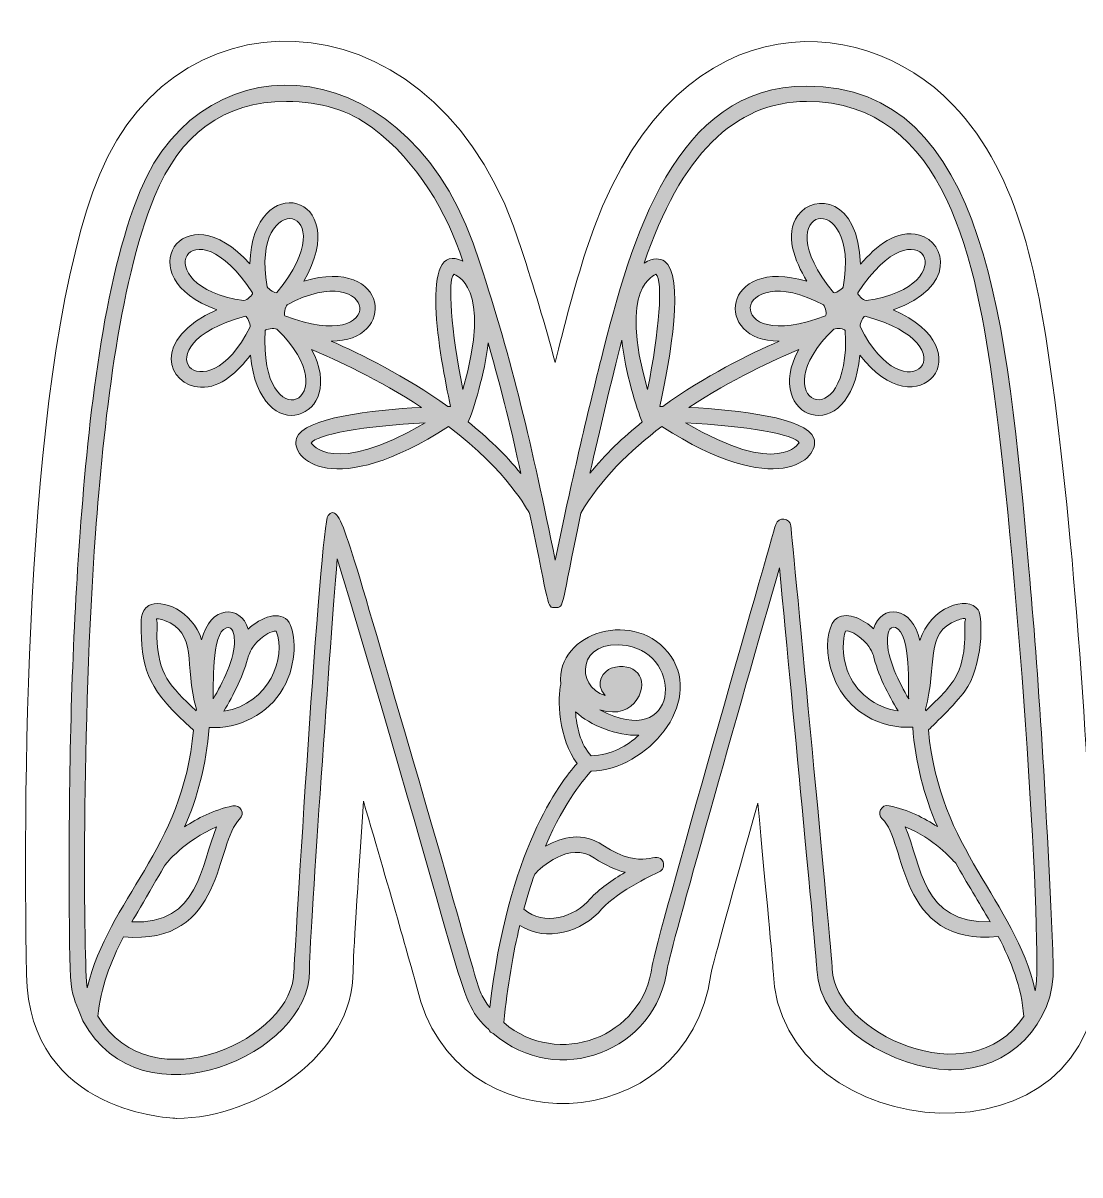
# Model space of a CAD drawing. Header units: inches. Extents: x -26 to -12.2, y -9.1 to -3.1.
# Drawn here: x -17.918 to -16.257, y -7.047 to -5.236 of the extents above; entities that cross this region are included whole.
import ezdxf

# ---------------------------------------------------------------- set-up
doc = ezdxf.new("R2010")
doc.units = ezdxf.units.IN
doc.header["$MEASUREMENT"] = 0
doc.layers.add('_U+0421_U+043B_U+043E_U+0439 1', color=7, linetype='Continuous')

msp = doc.modelspace()

# ---------------------------------------------------------------- hatches: boundary and pattern name
at = {"layer": '_U+0421_U+043B_U+043E_U+0439 1', "true_color": 0xffffff}
h = msp.add_hatch(color=7, dxfattribs=at)
h.dxf.hatch_style = 2
edge = h.paths.add_edge_path()
edge.add_spline(control_points=[(-16.3372, -6.0942), (-16.3715, -5.7124), (-16.4012, -5.3349), (-16.6866, -5.3349), (-16.8936, -5.3349), (-16.9619, -5.5747), (-17.009, -5.7626), (-17.0335, -5.86), (-17.0605, -5.9771), (-17.0815, -6.0805), (-17.1184, -5.9003), (-17.1488, -5.768), (-17.2002, -5.6128), (-17.3024, -5.2737), (-17.6324, -5.2526), (-17.7337, -5.4995), (-17.7924, -5.6427), (-17.8148, -5.8582), (-17.8281, -6.0365), (-17.8395, -6.189), (-17.8453, -6.3618), (-17.8453, -6.5501), (-17.8453, -6.7911), (-17.844, -6.748), (-17.8239, -6.8046), (-17.731, -6.9747), (-17.4663, -6.8564), (-17.4678, -6.7258), (-17.4683, -6.6862), (-17.4374, -6.2391), (-17.424, -6.0784), (-17.2095, -6.7911), (-17.2362, -6.7695), (-17.1861, -6.8182), (-17.1848, -6.8213), (-17.1822, -6.8236), (-17.1789, -6.8247), (-17.0784, -6.9118), (-16.9221, -6.8532), (-16.905, -6.7208), (-16.902, -6.6972), (-16.7899, -6.3037), (-16.7293, -6.0926), (-16.7062, -6.3344), (-16.6708, -6.7081), (-16.6704, -6.724), (-16.6679, -6.8158), (-16.5442, -6.8795), (-16.4634, -6.8814), (-16.4634, -6.8814), (-16.4596, -6.8815), (-16.4596, -6.8815), (-16.3682, -6.8833), (-16.2953, -6.8083), (-16.2989, -6.7179), (-16.3089, -6.464), (-16.3228, -6.2561), (-16.3372, -6.0942)], knot_values=[0, 0, 0, 0, 0.013889, 0.013889, 0.013889, 0.027778, 0.027778, 0.027778, 0.041667, 0.041667, 0.041667, 0.055556, 0.055556, 0.055556, 0.069444, 0.069444, 0.069444, 0.083333, 0.083333, 0.083333, 0.097222, 0.097222, 0.097222, 0.111111, 0.111111, 0.111111, 0.125, 0.125, 0.125, 0.138889, 0.138889, 0.138889, 0.152778, 0.152778, 0.152778, 0.166667, 0.166667, 0.166667, 0.180556, 0.180556, 0.180556, 0.194444, 0.194444, 0.194444, 0.208333, 0.208333, 0.208333, 0.222222, 0.222222, 0.222222, 0.236111, 0.236111, 0.236111, 0.25, 0.25, 0.25, 0.263889, 0.263889, 0.263889, 0.263889], degree=3, periodic=0)
edge.add_line((-16.3372, -6.0942), (-16.3372, -6.0942))
edge = h.paths.add_edge_path()
edge.add_spline(control_points=[(-16.9364, -5.8121), (-16.9839, -5.6482), (-16.924, -5.6324), (-16.9233, -5.6308), (-16.9118, -5.641), (-16.918, -5.7195), (-16.9364, -5.8121)], knot_values=[0, 0, 0, 0, 0.013889, 0.013889, 0.013889, 0.027778, 0.027778, 0.027778, 0.027778], degree=3, periodic=0)
edge.add_line((-16.9364, -5.8121), (-16.9364, -5.8121))
edge = h.paths.add_edge_path()
edge.add_spline(control_points=[(-16.9768, -5.7346), (-16.9719, -5.7827), (-16.9531, -5.8446), (-16.9448, -5.8629), (-16.9749, -5.887), (-17.0032, -5.914), (-17.0271, -5.9436), (-17.0123, -5.8781), (-16.9933, -5.798), (-16.9768, -5.7346)], knot_values=[0, 0, 0, 0, 0.013889, 0.013889, 0.013889, 0.027778, 0.027778, 0.027778, 0.041667, 0.041667, 0.041667, 0.041667], degree=3, periodic=0)
edge.add_line((-16.9768, -5.7346), (-16.9768, -5.7346))
edge = h.paths.add_edge_path()
edge.add_spline(control_points=[(-17.1355, -5.9442), (-17.1596, -5.9144), (-17.1881, -5.8872), (-17.2184, -5.8629), (-17.2101, -5.8448), (-17.1923, -5.7863), (-17.1869, -5.7388), (-17.1631, -5.8216), (-17.151, -5.8746), (-17.1355, -5.9442)], knot_values=[0, 0, 0, 0, 0.013889, 0.013889, 0.013889, 0.027778, 0.027778, 0.027778, 0.041667, 0.041667, 0.041667, 0.041667], degree=3, periodic=0)
edge.add_line((-17.1355, -5.9442), (-17.1355, -5.9442))
edge = h.paths.add_edge_path()
edge.add_spline(control_points=[(-17.2268, -5.8121), (-17.245, -5.7201), (-17.2513, -5.64), (-17.2406, -5.6309), (-17.2401, -5.6325), (-17.1787, -5.646), (-17.2268, -5.8121)], knot_values=[0, 0, 0, 0, 0.013889, 0.013889, 0.013889, 0.027778, 0.027778, 0.027778, 0.027778], degree=3, periodic=0)
edge.add_line((-17.2268, -5.8121), (-17.2268, -5.8121))
edge = h.paths.add_edge_path()
edge.add_spline(control_points=[(-16.6462, -6.7234), (-16.6468, -6.7007), (-16.7086, -6.0541), (-16.7112, -6.0266), (-16.7125, -6.0134), (-16.7313, -6.0116), (-16.735, -6.0244), (-16.7427, -6.0514), (-16.9248, -6.6844), (-16.9291, -6.7177), (-16.9438, -6.8318), (-17.078, -6.8797), (-17.1623, -6.8074), (-17.1566, -6.7491), (-17.1478, -6.6984), (-17.1372, -6.6545), (-17.0958, -6.6819), (-17.0388, -6.6644), (-17.0081, -6.6287), (-16.9834, -6.6), (-16.919, -6.5708), (-16.9183, -6.5705), (-16.9123, -6.5678), (-16.9096, -6.5608), (-16.9122, -6.5548), (-16.9212, -6.5334), (-16.9417, -6.5721), (-17.0066, -6.5284), (-17.0375, -6.5075), (-17.0707, -6.515), (-17.0967, -6.5298), (-17.0657, -6.4575), (-17.0344, -6.4218), (-17.025, -6.4121), (-16.9363, -6.4095), (-16.8496, -6.3053), (-16.8996, -6.2317), (-16.9522, -6.1546), (-17.0812, -6.1927), (-17.0728, -6.2752), (-17.0784, -6.2947), (-17.0765, -6.3632), (-17.0469, -6.3998), (-17.0742, -6.4296), (-17.1565, -6.5377), (-17.1843, -6.7838), (-17.2082, -6.7515), (-17.1938, -6.7733), (-17.3169, -6.3539), (-17.413, -6.0268), (-17.419, -5.9901), (-17.4386, -6.01), (-17.4508, -6.0224), (-17.4921, -6.7196), (-17.4921, -6.7261), (-17.4908, -6.8313), (-17.7162, -6.9385), (-17.8001, -6.7974), (-17.7963, -6.7528), (-17.7802, -6.7116), (-17.7598, -6.6725), (-17.5996, -6.687), (-17.6166, -6.5234), (-17.5775, -6.4875), (-17.5684, -6.4791), (-17.5763, -6.4641), (-17.5883, -6.4667), (-17.6188, -6.4732), (-17.6442, -6.4862), (-17.6641, -6.4997), (-17.6438, -6.4536), (-17.6301, -6.4033), (-17.6255, -6.3433), (-17.579, -6.3463), (-17.5323, -6.3224), (-17.509, -6.2818), (-17.4862, -6.2421), (-17.4897, -6.1941), (-17.4998, -6.1784), (-17.513, -6.1578), (-17.5448, -6.1703), (-17.5642, -6.1887), (-17.5756, -6.1494), (-17.6244, -6.1511), (-17.6372, -6.2058), (-17.6517, -6.1589), (-17.701, -6.1406), (-17.7204, -6.1516), (-17.7344, -6.1596), (-17.7321, -6.1775), (-17.732, -6.1912), (-17.7311, -6.2569), (-17.7196, -6.2849), (-17.6502, -6.3477), (-17.6667, -6.536), (-17.7831, -6.6119), (-17.817, -6.7525), (-17.8228, -6.7214), (-17.8259, -6.3317), (-17.8039, -6.0383), (-17.7916, -5.8732), (-17.7686, -5.6485), (-17.7112, -5.5087), (-17.6712, -5.4111), (-17.6038, -5.3592), (-17.5036, -5.3592), (-17.4505, -5.3592), (-17.405, -5.3732), (-17.3685, -5.4007), (-17.2976, -5.4542), (-17.252, -5.5334), (-17.2266, -5.6105), (-17.2971, -5.5746), (-17.2629, -5.761), (-17.2461, -5.8385), (-17.2475, -5.8385), (-17.249, -5.8385), (-17.2505, -5.8386), (-17.3172, -5.7908), (-17.3872, -5.7563), (-17.4338, -5.7359), (-17.3295, -5.7378), (-17.3418, -5.6013), (-17.4768, -5.6417), (-17.3967, -5.5047), (-17.5579, -5.4631), (-17.5613, -5.6147), (-17.6665, -5.4964), (-17.7558, -5.6369), (-17.6132, -5.6867), (-17.7185, -5.7328), (-17.6906, -5.8059), (-17.6389, -5.8086), (-17.6069, -5.8102), (-17.5798, -5.7834), (-17.5606, -5.758), (-17.546, -5.9109), (-17.4055, -5.8568), (-17.4645, -5.7493), (-17.4267, -5.7651), (-17.3593, -5.796), (-17.2918, -5.8402), (-17.3693, -5.8444), (-17.4769, -5.856), (-17.4881, -5.8887), (-17.4992, -5.921), (-17.4287, -5.9873), (-17.2494, -5.87), (-17.1547, -5.9414), (-17.1246, -6.0032), (-17.1218, -6.0067), (-17.0898, -6.1555), (-17.0957, -6.1549), (-17.0814, -6.1549), (-17.0666, -6.1549), (-17.0732, -6.1546), (-17.0411, -6.0065), (-17.0113, -5.9539), (-16.9644, -5.9081), (-16.9138, -5.87), (-16.7352, -5.9869), (-16.6639, -5.9214), (-16.6751, -5.8887), (-16.6863, -5.856), (-16.7938, -5.8444), (-16.8714, -5.8402), (-16.804, -5.7961), (-16.7367, -5.7652), (-16.6989, -5.7494), (-16.7585, -5.8571), (-16.6171, -5.9111), (-16.6028, -5.7579), (-16.512, -5.8785), (-16.4039, -5.7506), (-16.5504, -5.6867), (-16.4506, -5.6517), (-16.4666, -5.5814), (-16.5092, -5.5693), (-16.5448, -5.5592), (-16.5776, -5.5874), (-16.602, -5.6149), (-16.6045, -5.5107), (-16.6743, -5.5029), (-16.7001, -5.5384), (-16.722, -5.5685), (-16.7052, -5.6096), (-16.6863, -5.6418), (-16.8205, -5.6015), (-16.8338, -5.7372), (-16.7298, -5.736), (-16.7764, -5.7565), (-16.8462, -5.7909), (-16.9127, -5.8386), (-16.9142, -5.8385), (-16.9157, -5.8385), (-16.9171, -5.8385), (-16.9008, -5.7634), (-16.8777, -5.6317), (-16.9101, -5.6104), (-16.9165, -5.6062), (-16.927, -5.6037), (-16.9417, -5.6135), (-16.8854, -5.4449), (-16.7996, -5.3592), (-16.6866, -5.3592), (-16.4669, -5.3592), (-16.4196, -5.6147), (-16.3922, -5.8147), (-16.3526, -6.1044), (-16.3144, -6.707), (-16.3272, -6.7572), (-16.3603, -6.6137), (-16.4786, -6.5365), (-16.495, -6.3473), (-16.4934, -6.3457), (-16.4506, -6.3043), (-16.438, -6.2865), (-16.41, -6.2474), (-16.4085, -6.1721), (-16.4171, -6.1586), (-16.4325, -6.1344), (-16.4935, -6.1544), (-16.5084, -6.2068), (-16.5204, -6.1518), (-16.5694, -6.1485), (-16.5813, -6.1882), (-16.5958, -6.1746), (-16.6212, -6.1609), (-16.6382, -6.171), (-16.6626, -6.1854), (-16.6647, -6.2831), (-16.5921, -6.3258), (-16.5705, -6.3385), (-16.5449, -6.3445), (-16.5198, -6.3428), (-16.5156, -6.3972), (-16.5023, -6.4496), (-16.4811, -6.4993), (-16.501, -6.4858), (-16.5265, -6.4728), (-16.557, -6.4663), (-16.569, -6.4637), (-16.5768, -6.4788), (-16.5677, -6.4871), (-16.5287, -6.5229), (-16.5456, -6.6868), (-16.3853, -6.6721), (-16.3648, -6.7114), (-16.349, -6.7508), (-16.3451, -6.7975), (-16.4302, -6.9255), (-16.6435, -6.8207), (-16.6462, -6.7234)], knot_values=[0, 0, 0, 0, 0.013889, 0.013889, 0.013889, 0.027778, 0.027778, 0.027778, 0.041667, 0.041667, 0.041667, 0.055556, 0.055556, 0.055556, 0.069444, 0.069444, 0.069444, 0.083333, 0.083333, 0.083333, 0.097222, 0.097222, 0.097222, 0.111111, 0.111111, 0.111111, 0.125, 0.125, 0.125, 0.138889, 0.138889, 0.138889, 0.152778, 0.152778, 0.152778, 0.166667, 0.166667, 0.166667, 0.180556, 0.180556, 0.180556, 0.194444, 0.194444, 0.194444, 0.208333, 0.208333, 0.208333, 0.222222, 0.222222, 0.222222, 0.236111, 0.236111, 0.236111, 0.25, 0.25, 0.25, 0.263889, 0.263889, 0.263889, 0.277778, 0.277778, 0.277778, 0.291667, 0.291667, 0.291667, 0.305556, 0.305556, 0.305556, 0.319444, 0.319444, 0.319444, 0.333333, 0.333333, 0.333333, 0.347222, 0.347222, 0.347222, 0.361111, 0.361111, 0.361111, 0.375, 0.375, 0.375, 0.388889, 0.388889, 0.388889, 0.402778, 0.402778, 0.402778, 0.416667, 0.416667, 0.416667, 0.430556, 0.430556, 0.430556, 0.444444, 0.444444, 0.444444, 0.458333, 0.458333, 0.458333, 0.472222, 0.472222, 0.472222, 0.486111, 0.486111, 0.486111, 0.5, 0.5, 0.5, 0.513889, 0.513889, 0.513889, 0.527778, 0.527778, 0.527778, 0.541667, 0.541667, 0.541667, 0.555556, 0.555556, 0.555556, 0.569444, 0.569444, 0.569444, 0.583333, 0.583333, 0.583333, 0.597222, 0.597222, 0.597222, 0.611111, 0.611111, 0.611111, 0.625, 0.625, 0.625, 0.638889, 0.638889, 0.638889, 0.652778, 0.652778, 0.652778, 0.666667, 0.666667, 0.666667, 0.680556, 0.680556, 0.680556, 0.694444, 0.694444, 0.694444, 0.708333, 0.708333, 0.708333, 0.722222, 0.722222, 0.722222, 0.736111, 0.736111, 0.736111, 0.75, 0.75, 0.75, 0.763889, 0.763889, 0.763889, 0.777778, 0.777778, 0.777778, 0.791667, 0.791667, 0.791667, 0.805556, 0.805556, 0.805556, 0.819444, 0.819444, 0.819444, 0.833333, 0.833333, 0.833333, 0.847222, 0.847222, 0.847222, 0.861111, 0.861111, 0.861111, 0.875, 0.875, 0.875, 0.888889, 0.888889, 0.888889, 0.902778, 0.902778, 0.902778, 0.916667, 0.916667, 0.916667, 0.930556, 0.930556, 0.930556, 0.944444, 0.944444, 0.944444, 0.958333, 0.958333, 0.958333, 0.972222, 0.972222, 0.972222, 0.986111, 0.986111, 0.986111, 1, 1, 1, 1.013889, 1.013889, 1.013889, 1.027778, 1.027778, 1.027778, 1.041667, 1.041667, 1.041667, 1.055556, 1.055556, 1.055556, 1.069444, 1.069444, 1.069444, 1.083333, 1.083333, 1.083333, 1.097222, 1.097222, 1.097222, 1.111111, 1.111111, 1.111111, 1.125, 1.125, 1.125, 1.138889, 1.138889, 1.138889, 1.152778, 1.152778, 1.152778, 1.166667, 1.166667, 1.166667, 1.166667], degree=3, periodic=0)
edge.add_line((-16.6462, -6.7234), (-16.6462, -6.7234))
edge = h.paths.add_edge_path()
edge.add_spline(control_points=[(-17.0201, -6.5486), (-17.0022, -6.5606), (-16.9859, -6.5675), (-16.9718, -6.5711), (-16.9915, -6.5827), (-17.0133, -6.5975), (-17.0265, -6.6129), (-17.0511, -6.6416), (-17.1001, -6.6568), (-17.1307, -6.6289), (-17.1254, -6.6091), (-17.1197, -6.5908), (-17.1138, -6.5739), (-17.1045, -6.5643), (-17.0601, -6.5216), (-17.0201, -6.5486)], knot_values=[0, 0, 0, 0, 0.013889, 0.013889, 0.013889, 0.027778, 0.027778, 0.027778, 0.041667, 0.041667, 0.041667, 0.055556, 0.055556, 0.055556, 0.069444, 0.069444, 0.069444, 0.069444], degree=3, periodic=0)
edge.add_line((-17.0201, -6.5486), (-17.0201, -6.5486))
edge = h.paths.add_edge_path()
edge.add_spline(control_points=[(-17.0114, -6.3157), (-16.983, -6.324), (-16.9638, -6.3158), (-16.9532, -6.2995), (-16.932, -6.2667), (-16.9576, -6.2383), (-16.9935, -6.2503), (-17.0041, -6.2538), (-17.0216, -6.2734), (-17.0029, -6.2929), (-17.0512, -6.2798), (-17.0467, -6.2021), (-16.9689, -6.2147), (-16.8787, -6.2293), (-16.8867, -6.3821), (-17.0114, -6.3157)], knot_values=[0, 0, 0, 0, 0.013889, 0.013889, 0.013889, 0.027778, 0.027778, 0.027778, 0.041667, 0.041667, 0.041667, 0.055556, 0.055556, 0.055556, 0.069444, 0.069444, 0.069444, 0.069444], degree=3, periodic=0)
edge.add_line((-17.0114, -6.3157), (-17.0114, -6.3157))
edge = h.paths.add_edge_path()
edge.add_spline(control_points=[(-16.9503, -6.3557), (-16.9678, -6.3715), (-16.993, -6.3869), (-17.0252, -6.3879), (-17.0422, -6.3696), (-17.0481, -6.3416), (-17.0498, -6.3187), (-17.0267, -6.34), (-16.9845, -6.3567), (-16.9503, -6.3557)], knot_values=[0, 0, 0, 0, 0.013889, 0.013889, 0.013889, 0.027778, 0.027778, 0.027778, 0.041667, 0.041667, 0.041667, 0.041667], degree=3, periodic=0)
edge.add_line((-16.9503, -6.3557), (-16.9503, -6.3557))
edge = h.paths.add_edge_path()
edge.add_spline(control_points=[(-17.6941, -6.5587), (-17.6937, -6.5583), (-17.6641, -6.5205), (-17.6136, -6.4998), (-17.6393, -6.5599), (-17.64, -6.6532), (-17.747, -6.6491), (-17.7458, -6.6469), (-17.6906, -6.5529), (-17.6941, -6.5587)], knot_values=[0, 0, 0, 0, 0.013889, 0.013889, 0.013889, 0.027778, 0.027778, 0.027778, 0.041667, 0.041667, 0.041667, 0.041667], degree=3, periodic=0)
edge.add_line((-17.6941, -6.5587), (-17.6941, -6.5587))
edge = h.paths.add_edge_path()
edge.add_spline(control_points=[(-17.7078, -6.1759), (-17.7085, -6.1722), (-17.7092, -6.1724), (-17.7049, -6.1727), (-17.7019, -6.1729), (-17.6986, -6.1741), (-17.6958, -6.1751), (-17.6423, -6.1945), (-17.6654, -6.2441), (-17.6455, -6.3147), (-17.6457, -6.3156), (-17.6459, -6.3165), (-17.646, -6.3174), (-17.6882, -6.2764), (-17.7054, -6.2615), (-17.7075, -6.2005), (-17.7078, -6.1927), (-17.7062, -6.1835), (-17.7078, -6.1759)], knot_values=[0, 0, 0, 0, 0.013889, 0.013889, 0.013889, 0.027778, 0.027778, 0.027778, 0.041667, 0.041667, 0.041667, 0.055556, 0.055556, 0.055556, 0.069444, 0.069444, 0.069444, 0.083333, 0.083333, 0.083333, 0.083333], degree=3, periodic=0)
edge.add_line((-17.7078, -6.1759), (-17.7078, -6.1759))
edge = h.paths.add_edge_path()
edge.add_spline(control_points=[(-17.5984, -6.1868), (-17.5876, -6.1832), (-17.5861, -6.1985), (-17.5857, -6.2059), (-17.5842, -6.2343), (-17.6048, -6.274), (-17.6191, -6.2986), (-17.618, -6.2818), (-17.6229, -6.1949), (-17.5984, -6.1868)], knot_values=[0, 0, 0, 0, 0.013889, 0.013889, 0.013889, 0.027778, 0.027778, 0.027778, 0.041667, 0.041667, 0.041667, 0.041667], degree=3, periodic=0)
edge.add_line((-17.5984, -6.1868), (-17.5984, -6.1868))
edge = h.paths.add_edge_path()
edge.add_spline(control_points=[(-17.5447, -6.2041), (-17.5387, -6.1988), (-17.5286, -6.1913), (-17.5199, -6.1921), (-17.5041, -6.2325), (-17.5301, -6.3063), (-17.6023, -6.3178), (-17.5879, -6.2935), (-17.5696, -6.2583), (-17.5637, -6.2305), (-17.5608, -6.2254), (-17.5597, -6.2172), (-17.5447, -6.2041)], knot_values=[0, 0, 0, 0, 0.013889, 0.013889, 0.013889, 0.027778, 0.027778, 0.027778, 0.041667, 0.041667, 0.041667, 0.055556, 0.055556, 0.055556, 0.055556], degree=3, periodic=0)
edge.add_line((-17.5447, -6.2041), (-17.5447, -6.2041))
edge = h.paths.add_edge_path()
edge.add_spline(control_points=[(-17.5685, -5.6969), (-17.5654, -5.6972), (-17.5608, -5.7083), (-17.5611, -5.7135), (-17.6324, -5.8585), (-17.7409, -5.7425), (-17.5685, -5.6969)], knot_values=[0, 0, 0, 0, 0.013889, 0.013889, 0.013889, 0.027778, 0.027778, 0.027778, 0.027778], degree=3, periodic=0)
edge.add_line((-17.5685, -5.6969), (-17.5685, -5.6969))
edge = h.paths.add_edge_path()
edge.add_spline(control_points=[(-17.5572, -5.6603), (-17.5566, -5.6633), (-17.5656, -5.6711), (-17.5707, -5.6723), (-17.7311, -5.6492), (-17.6535, -5.5108), (-17.5572, -5.6603)], knot_values=[0, 0, 0, 0, 0.013889, 0.013889, 0.013889, 0.027778, 0.027778, 0.027778, 0.027778], degree=3, periodic=0)
edge.add_line((-17.5572, -5.6603), (-17.5572, -5.6603))
edge = h.paths.add_edge_path()
edge.add_spline(control_points=[(-17.5188, -5.6597), (-17.5214, -5.6612), (-17.5317, -5.6549), (-17.5345, -5.6505), (-17.5618, -5.4923), (-17.4061, -5.5214), (-17.5188, -5.6597)], knot_values=[0, 0, 0, 0, 0.013889, 0.013889, 0.013889, 0.027778, 0.027778, 0.027778, 0.027778], degree=3, periodic=0)
edge.add_line((-17.5188, -5.6597), (-17.5188, -5.6597))
edge = h.paths.add_edge_path()
edge.add_spline(control_points=[(-17.5064, -5.6963), (-17.5086, -5.6942), (-17.5062, -5.6826), (-17.5029, -5.6787), (-17.3593, -5.6027), (-17.3406, -5.7609), (-17.5064, -5.6963)], knot_values=[0, 0, 0, 0, 0.013889, 0.013889, 0.013889, 0.027778, 0.027778, 0.027778, 0.027778], degree=3, periodic=0)
edge.add_line((-17.5064, -5.6963), (-17.5064, -5.6963))
edge = h.paths.add_edge_path()
edge.add_spline(control_points=[(-17.5374, -5.7194), (-17.5361, -5.7165), (-17.5238, -5.7153), (-17.5189, -5.7173), (-17.4028, -5.8301), (-17.547, -5.8962), (-17.5374, -5.7194)], knot_values=[0, 0, 0, 0, 0.013889, 0.013889, 0.013889, 0.027778, 0.027778, 0.027778, 0.027778], degree=3, periodic=0)
edge.add_line((-17.5374, -5.7194), (-17.5374, -5.7194))
edge = h.paths.add_edge_path()
edge.add_spline(control_points=[(-17.2861, -5.8643), (-17.4332, -5.9508), (-17.4635, -5.8967), (-17.4651, -5.8965), (-17.4581, -5.8828), (-17.3805, -5.8693), (-17.2861, -5.8643)], knot_values=[0, 0, 0, 0, 0.013889, 0.013889, 0.013889, 0.027778, 0.027778, 0.027778, 0.027778], degree=3, periodic=0)
edge.add_line((-17.2861, -5.8643), (-17.2861, -5.8643))
edge = h.paths.add_edge_path()
edge.add_spline(control_points=[(-16.8771, -5.8643), (-16.7822, -5.8694), (-16.7044, -5.8828), (-16.6981, -5.8958), (-16.6997, -5.8958), (-16.7282, -5.9519), (-16.8771, -5.8643)], knot_values=[0, 0, 0, 0, 0.013889, 0.013889, 0.013889, 0.027778, 0.027778, 0.027778, 0.027778], degree=3, periodic=0)
edge.add_line((-16.8771, -5.8643), (-16.8771, -5.8643))
edge = h.paths.add_edge_path()
edge.add_spline(control_points=[(-16.629, -5.6511), (-16.6316, -5.6554), (-16.6418, -5.6612), (-16.6445, -5.6597), (-16.7567, -5.522), (-16.6009, -5.4908), (-16.629, -5.6511)], knot_values=[0, 0, 0, 0, 0.013889, 0.013889, 0.013889, 0.027778, 0.027778, 0.027778, 0.027778], degree=3, periodic=0)
edge.add_line((-16.629, -5.6511), (-16.629, -5.6511))
edge = h.paths.add_edge_path()
edge.add_spline(control_points=[(-16.5931, -5.6723), (-16.598, -5.6711), (-16.6066, -5.6632), (-16.606, -5.6602), (-16.5095, -5.5102), (-16.4324, -5.65), (-16.5931, -5.6723)], knot_values=[0, 0, 0, 0, 0.013889, 0.013889, 0.013889, 0.027778, 0.027778, 0.027778, 0.027778], degree=3, periodic=0)
edge.add_line((-16.5931, -5.6723), (-16.5931, -5.6723))
edge = h.paths.add_edge_path()
edge.add_spline(control_points=[(-16.6022, -5.713), (-16.6026, -5.708), (-16.5977, -5.6973), (-16.5946, -5.6969), (-16.4217, -5.7425), (-16.5314, -5.859), (-16.6022, -5.713)], knot_values=[0, 0, 0, 0, 0.013889, 0.013889, 0.013889, 0.027778, 0.027778, 0.027778, 0.027778], degree=3, periodic=0)
edge.add_line((-16.6022, -5.713), (-16.6022, -5.713))
edge = h.paths.add_edge_path()
edge.add_spline(control_points=[(-16.6439, -5.717), (-16.6391, -5.7151), (-16.6272, -5.7165), (-16.6258, -5.7193), (-16.616, -5.8953), (-16.7612, -5.8307), (-16.6439, -5.717)], knot_values=[0, 0, 0, 0, 0.013889, 0.013889, 0.013889, 0.027778, 0.027778, 0.027778, 0.027778], degree=3, periodic=0)
edge.add_line((-16.6439, -5.717), (-16.6439, -5.717))
edge = h.paths.add_edge_path()
edge.add_spline(control_points=[(-16.6569, -5.6963), (-16.8229, -5.7609), (-16.8048, -5.6022), (-16.6601, -5.6789), (-16.6569, -5.6827), (-16.6546, -5.6942), (-16.6569, -5.6963)], knot_values=[0, 0, 0, 0, 0.013889, 0.013889, 0.013889, 0.027778, 0.027778, 0.027778, 0.027778], degree=3, periodic=0)
edge.add_line((-16.6569, -5.6963), (-16.6569, -5.6963))
edge = h.paths.add_edge_path()
edge.add_spline(control_points=[(-16.4523, -6.5569), (-16.4349, -6.5878), (-16.4157, -6.6178), (-16.3981, -6.6487), (-16.5052, -6.6529), (-16.5062, -6.5591), (-16.5316, -6.4995), (-16.4863, -6.5181), (-16.4579, -6.5503), (-16.4523, -6.5569)], knot_values=[0, 0, 0, 0, 0.013889, 0.013889, 0.013889, 0.027778, 0.027778, 0.027778, 0.041667, 0.041667, 0.041667, 0.041667], degree=3, periodic=0)
edge.add_line((-16.4523, -6.5569), (-16.4523, -6.5569))
edge = h.paths.add_edge_path()
edge.add_spline(control_points=[(-16.6254, -6.1918), (-16.6176, -6.1902), (-16.6066, -6.1986), (-16.6013, -6.203), (-16.5856, -6.2161), (-16.5841, -6.2255), (-16.5815, -6.23), (-16.5754, -6.2587), (-16.5579, -6.2923), (-16.5429, -6.3174), (-16.5785, -6.3118), (-16.6102, -6.2885), (-16.6227, -6.2531), (-16.6312, -6.229), (-16.6299, -6.2033), (-16.6254, -6.1918)], knot_values=[0, 0, 0, 0, 0.013889, 0.013889, 0.013889, 0.027778, 0.027778, 0.027778, 0.041667, 0.041667, 0.041667, 0.055556, 0.055556, 0.055556, 0.069444, 0.069444, 0.069444, 0.069444], degree=3, periodic=0)
edge.add_line((-16.6254, -6.1918), (-16.6254, -6.1918))
edge = h.paths.add_edge_path()
edge.add_spline(control_points=[(-16.5261, -6.2984), (-16.5404, -6.2736), (-16.561, -6.2339), (-16.5595, -6.2055), (-16.5591, -6.1981), (-16.5577, -6.1828), (-16.5469, -6.1864), (-16.5224, -6.1945), (-16.5268, -6.2866), (-16.5261, -6.2984)], knot_values=[0, 0, 0, 0, 0.013889, 0.013889, 0.013889, 0.027778, 0.027778, 0.027778, 0.041667, 0.041667, 0.041667, 0.041667], degree=3, periodic=0)
edge.add_line((-16.5261, -6.2984), (-16.5261, -6.2984))
edge = h.paths.add_edge_path()
edge.add_spline(control_points=[(-16.4535, -6.2662), (-16.4654, -6.2859), (-16.4829, -6.3012), (-16.4994, -6.3172), (-16.4995, -6.3164), (-16.4997, -6.3156), (-16.4999, -6.3148), (-16.4801, -6.2454), (-16.5028, -6.1941), (-16.4495, -6.1747), (-16.4466, -6.1737), (-16.4434, -6.1725), (-16.4403, -6.1723), (-16.436, -6.172), (-16.4367, -6.1718), (-16.4375, -6.1756), (-16.439, -6.1829), (-16.4326, -6.2313), (-16.4535, -6.2662)], knot_values=[0, 0, 0, 0, 0.013889, 0.013889, 0.013889, 0.027778, 0.027778, 0.027778, 0.041667, 0.041667, 0.041667, 0.055556, 0.055556, 0.055556, 0.069444, 0.069444, 0.069444, 0.083333, 0.083333, 0.083333, 0.083333], degree=3, periodic=0)
edge.add_line((-16.4535, -6.2662), (-16.4535, -6.2662))

# ---------------------------------------------------------------- linework, layer by layer
at = {"layer": '_U+0421_U+043B_U+043E_U+0439 1', "color": 1, "lineweight": 9, "true_color": 0xff0000}
msp.add_open_spline([(-17.9124, -6.7315), (-17.9179, -6.4224), (-17.9148, -5.7598), (-17.7973, -5.4734), (-17.6721, -5.1681), (-17.2572, -5.1887), (-17.1347, -5.5919), (-17.1152, -5.6509), (-17.0974, -5.7105), (-17.0817, -5.7698), (-17.0678, -5.7137), (-17.0513, -5.6499), (-17.0331, -5.5932), (-16.9052, -5.1973), (-16.603, -5.2119), (-16.4566, -5.3644), (-16.3484, -5.4772), (-16.3214, -5.6466), (-16.3001, -5.8021), (-16.2626, -6.076), (-16.2411, -6.4389), (-16.2302, -6.7152), (-16.2171, -7.0469), (-16.7317, -7.0048), (-16.7391, -6.7259), (-16.7399, -6.7131), (-16.7501, -6.6027), (-16.7632, -6.4626), (-16.8017, -6.5989), (-16.8327, -6.7103), (-16.8371, -6.7315), (-16.8726, -6.9907), (-17.2412, -7.0063), (-17.2992, -6.7518), (-17.3032, -6.7344), (-17.3408, -6.6038), (-17.3829, -6.4593), (-17.3919, -6.5903), (-17.3991, -6.7054), (-17.3991, -6.7252), (-17.3975, -6.8569), (-17.5502, -6.9573), (-17.6765, -6.958), (-17.6781, -6.9573), (-17.9086, -6.9535), (-17.9124, -6.7315)], degree=3, knots=[0, 0, 0, 0, 1, 1, 1, 2, 2, 2, 3, 3, 3, 4, 4, 4, 5, 5, 5, 6, 6, 6, 7, 7, 7, 8, 8, 8, 9, 9, 9, 10, 10, 10, 11, 11, 11, 12, 12, 12, 13, 13, 13, 14, 14, 14, 15, 15, 15, 15], dxfattribs=at)
at = {"layer": '_U+0421_U+043B_U+043E_U+0439 1', "lineweight": 0}
for points, knots in [([(-16.3372, -6.0942), (-16.3715, -5.7124), (-16.4012, -5.3349), (-16.6866, -5.3349), (-16.8936, -5.3349), (-16.9619, -5.5747), (-17.009, -5.7626), (-17.0335, -5.86), (-17.0605, -5.9771), (-17.0815, -6.0805), (-17.1184, -5.9003), (-17.1488, -5.768), (-17.2002, -5.6128), (-17.3024, -5.2737), (-17.6324, -5.2526), (-17.7337, -5.4995), (-17.7924, -5.6427), (-17.8148, -5.8582), (-17.8281, -6.0365), (-17.8395, -6.189), (-17.8453, -6.3618), (-17.8453, -6.5501), (-17.8453, -6.7911), (-17.844, -6.748), (-17.8239, -6.8046), (-17.731, -6.9747), (-17.4663, -6.8564), (-17.4678, -6.7258), (-17.4683, -6.6862), (-17.4374, -6.2391), (-17.424, -6.0784), (-17.2095, -6.7911), (-17.2362, -6.7695), (-17.1861, -6.8182), (-17.1848, -6.8213), (-17.1822, -6.8236), (-17.1789, -6.8247), (-17.0784, -6.9118), (-16.9221, -6.8532), (-16.905, -6.7208), (-16.902, -6.6972), (-16.7899, -6.3037), (-16.7293, -6.0926), (-16.7062, -6.3344), (-16.6708, -6.7081), (-16.6704, -6.724), (-16.6679, -6.8158), (-16.5442, -6.8795), (-16.4634, -6.8814), (-16.4634, -6.8814), (-16.4596, -6.8815), (-16.4596, -6.8815), (-16.3682, -6.8833), (-16.2953, -6.8083), (-16.2989, -6.7179), (-16.3089, -6.464), (-16.3228, -6.2561), (-16.3372, -6.0942)], [0, 0, 0, 0, 1, 1, 1, 2, 2, 2, 3, 3, 3, 4, 4, 4, 5, 5, 5, 6, 6, 6, 7, 7, 7, 8, 8, 8, 9, 9, 9, 10, 10, 10, 11, 11, 11, 12, 12, 12, 13, 13, 13, 14, 14, 14, 15, 15, 15, 16, 16, 16, 17, 17, 17, 18, 18, 18, 19, 19, 19, 19]), ([(-16.6462, -6.7234), (-16.6468, -6.7007), (-16.7086, -6.0541), (-16.7112, -6.0266), (-16.7125, -6.0134), (-16.7313, -6.0116), (-16.735, -6.0244), (-16.7427, -6.0514), (-16.9248, -6.6844), (-16.9291, -6.7177), (-16.9438, -6.8318), (-17.078, -6.8797), (-17.1623, -6.8074), (-17.1566, -6.7491), (-17.1478, -6.6984), (-17.1372, -6.6545), (-17.0958, -6.6819), (-17.0388, -6.6644), (-17.0081, -6.6287), (-16.9834, -6.6), (-16.919, -6.5708), (-16.9183, -6.5705), (-16.9123, -6.5678), (-16.9096, -6.5608), (-16.9122, -6.5548), (-16.9212, -6.5334), (-16.9417, -6.5721), (-17.0066, -6.5284), (-17.0375, -6.5075), (-17.0707, -6.515), (-17.0967, -6.5298), (-17.0657, -6.4575), (-17.0344, -6.4218), (-17.025, -6.4121), (-16.9363, -6.4095), (-16.8496, -6.3053), (-16.8996, -6.2317), (-16.9522, -6.1546), (-17.0812, -6.1927), (-17.0728, -6.2752), (-17.0784, -6.2947), (-17.0765, -6.3632), (-17.0469, -6.3998), (-17.0742, -6.4296), (-17.1565, -6.5377), (-17.1843, -6.7838), (-17.2082, -6.7515), (-17.1938, -6.7733), (-17.3169, -6.3539), (-17.413, -6.0268), (-17.419, -5.9901), (-17.4386, -6.01), (-17.4508, -6.0224), (-17.4921, -6.7196), (-17.4921, -6.7261), (-17.4908, -6.8313), (-17.7162, -6.9385), (-17.8001, -6.7974), (-17.7963, -6.7528), (-17.7802, -6.7116), (-17.7598, -6.6725), (-17.5996, -6.687), (-17.6166, -6.5234), (-17.5775, -6.4875), (-17.5684, -6.4791), (-17.5763, -6.4641), (-17.5883, -6.4667), (-17.6188, -6.4732), (-17.6442, -6.4862), (-17.6641, -6.4997), (-17.6438, -6.4536), (-17.6301, -6.4033), (-17.6255, -6.3433), (-17.579, -6.3463), (-17.5323, -6.3224), (-17.509, -6.2818), (-17.4862, -6.2421), (-17.4897, -6.1941), (-17.4998, -6.1784), (-17.513, -6.1578), (-17.5448, -6.1703), (-17.5642, -6.1887), (-17.5756, -6.1494), (-17.6244, -6.1511), (-17.6372, -6.2058), (-17.6517, -6.1589), (-17.701, -6.1406), (-17.7204, -6.1516), (-17.7344, -6.1596), (-17.7321, -6.1775), (-17.732, -6.1912), (-17.7311, -6.2569), (-17.7196, -6.2849), (-17.6502, -6.3477), (-17.6667, -6.536), (-17.7831, -6.6119), (-17.817, -6.7525), (-17.8228, -6.7214), (-17.8259, -6.3317), (-17.8039, -6.0383), (-17.7916, -5.8732), (-17.7686, -5.6485), (-17.7112, -5.5087), (-17.6712, -5.4111), (-17.6038, -5.3592), (-17.5036, -5.3592), (-17.4505, -5.3592), (-17.405, -5.3732), (-17.3685, -5.4007), (-17.2976, -5.4542), (-17.252, -5.5334), (-17.2266, -5.6105), (-17.2971, -5.5746), (-17.2629, -5.761), (-17.2461, -5.8385), (-17.2475, -5.8385), (-17.249, -5.8385), (-17.2505, -5.8386), (-17.3172, -5.7908), (-17.3872, -5.7563), (-17.4338, -5.7359), (-17.3295, -5.7378), (-17.3418, -5.6013), (-17.4768, -5.6417), (-17.3967, -5.5047), (-17.5579, -5.4631), (-17.5613, -5.6147), (-17.6665, -5.4964), (-17.7558, -5.6369), (-17.6132, -5.6867), (-17.7185, -5.7328), (-17.6906, -5.8059), (-17.6389, -5.8086), (-17.6069, -5.8102), (-17.5798, -5.7834), (-17.5606, -5.758), (-17.546, -5.9109), (-17.4055, -5.8568), (-17.4645, -5.7493), (-17.4267, -5.7651), (-17.3593, -5.796), (-17.2918, -5.8402), (-17.3693, -5.8444), (-17.4769, -5.856), (-17.4881, -5.8887), (-17.4992, -5.921), (-17.4287, -5.9873), (-17.2494, -5.87), (-17.1547, -5.9414), (-17.1246, -6.0032), (-17.1218, -6.0067), (-17.0898, -6.1555), (-17.0957, -6.1549), (-17.0814, -6.1549), (-17.0666, -6.1549), (-17.0732, -6.1546), (-17.0411, -6.0065), (-17.0113, -5.9539), (-16.9644, -5.9081), (-16.9138, -5.87), (-16.7352, -5.9869), (-16.6639, -5.9214), (-16.6751, -5.8887), (-16.6863, -5.856), (-16.7938, -5.8444), (-16.8714, -5.8402), (-16.804, -5.7961), (-16.7367, -5.7652), (-16.6989, -5.7494), (-16.7585, -5.8571), (-16.6171, -5.9111), (-16.6028, -5.7579), (-16.512, -5.8785), (-16.4039, -5.7506), (-16.5504, -5.6867), (-16.4506, -5.6517), (-16.4666, -5.5814), (-16.5092, -5.5693), (-16.5448, -5.5592), (-16.5776, -5.5874), (-16.602, -5.6149), (-16.6045, -5.5107), (-16.6743, -5.5029), (-16.7001, -5.5384), (-16.722, -5.5685), (-16.7052, -5.6096), (-16.6863, -5.6418), (-16.8205, -5.6015), (-16.8338, -5.7372), (-16.7298, -5.736), (-16.7764, -5.7565), (-16.8462, -5.7909), (-16.9127, -5.8386), (-16.9142, -5.8385), (-16.9157, -5.8385), (-16.9171, -5.8385), (-16.9008, -5.7634), (-16.8777, -5.6317), (-16.9101, -5.6104), (-16.9165, -5.6062), (-16.927, -5.6037), (-16.9417, -5.6135), (-16.8854, -5.4449), (-16.7996, -5.3592), (-16.6866, -5.3592), (-16.4669, -5.3592), (-16.4196, -5.6147), (-16.3922, -5.8147), (-16.3526, -6.1044), (-16.3144, -6.707), (-16.3272, -6.7572), (-16.3603, -6.6137), (-16.4786, -6.5365), (-16.495, -6.3473), (-16.4934, -6.3457), (-16.4506, -6.3043), (-16.438, -6.2865), (-16.41, -6.2474), (-16.4085, -6.1721), (-16.4171, -6.1586), (-16.4325, -6.1344), (-16.4935, -6.1544), (-16.5084, -6.2068), (-16.5204, -6.1518), (-16.5694, -6.1485), (-16.5813, -6.1882), (-16.5958, -6.1746), (-16.6212, -6.1609), (-16.6382, -6.171), (-16.6626, -6.1854), (-16.6647, -6.2831), (-16.5921, -6.3258), (-16.5705, -6.3385), (-16.5449, -6.3445), (-16.5198, -6.3428), (-16.5156, -6.3972), (-16.5023, -6.4496), (-16.4811, -6.4993), (-16.501, -6.4858), (-16.5265, -6.4728), (-16.557, -6.4663), (-16.569, -6.4637), (-16.5768, -6.4788), (-16.5677, -6.4871), (-16.5287, -6.5229), (-16.5456, -6.6868), (-16.3853, -6.6721), (-16.3648, -6.7114), (-16.349, -6.7508), (-16.3451, -6.7975), (-16.4302, -6.9255), (-16.6435, -6.8207), (-16.6462, -6.7234)], [0, 0, 0, 0, 1, 1, 1, 2, 2, 2, 3, 3, 3, 4, 4, 4, 5, 5, 5, 6, 6, 6, 7, 7, 7, 8, 8, 8, 9, 9, 9, 10, 10, 10, 11, 11, 11, 12, 12, 12, 13, 13, 13, 14, 14, 14, 15, 15, 15, 16, 16, 16, 17, 17, 17, 18, 18, 18, 19, 19, 19, 20, 20, 20, 21, 21, 21, 22, 22, 22, 23, 23, 23, 24, 24, 24, 25, 25, 25, 26, 26, 26, 27, 27, 27, 28, 28, 28, 29, 29, 29, 30, 30, 30, 31, 31, 31, 32, 32, 32, 33, 33, 33, 34, 34, 34, 35, 35, 35, 36, 36, 36, 37, 37, 37, 38, 38, 38, 39, 39, 39, 40, 40, 40, 41, 41, 41, 42, 42, 42, 43, 43, 43, 44, 44, 44, 45, 45, 45, 46, 46, 46, 47, 47, 47, 48, 48, 48, 49, 49, 49, 50, 50, 50, 51, 51, 51, 52, 52, 52, 53, 53, 53, 54, 54, 54, 55, 55, 55, 56, 56, 56, 57, 57, 57, 58, 58, 58, 59, 59, 59, 60, 60, 60, 61, 61, 61, 62, 62, 62, 63, 63, 63, 64, 64, 64, 65, 65, 65, 66, 66, 66, 67, 67, 67, 68, 68, 68, 69, 69, 69, 70, 70, 70, 71, 71, 71, 72, 72, 72, 73, 73, 73, 74, 74, 74, 75, 75, 75, 76, 76, 76, 77, 77, 77, 78, 78, 78, 79, 79, 79, 80, 80, 80, 81, 81, 81, 82, 82, 82, 83, 83, 83, 84, 84, 84, 84]), ([(-17.5188, -5.6597), (-17.5214, -5.6612), (-17.5317, -5.6549), (-17.5345, -5.6505), (-17.5618, -5.4923), (-17.4061, -5.5214), (-17.5188, -5.6597)], [0, 0, 0, 0, 1, 1, 1, 2, 2, 2, 2]), ([(-16.629, -5.6511), (-16.6316, -5.6554), (-16.6418, -5.6612), (-16.6445, -5.6597), (-16.7567, -5.522), (-16.6009, -5.4908), (-16.629, -5.6511)], [0, 0, 0, 0, 1, 1, 1, 2, 2, 2, 2]), ([(-17.5572, -5.6603), (-17.5566, -5.6633), (-17.5656, -5.6711), (-17.5707, -5.6723), (-17.7311, -5.6492), (-17.6535, -5.5108), (-17.5572, -5.6603)], [0, 0, 0, 0, 1, 1, 1, 2, 2, 2, 2]), ([(-16.5931, -5.6723), (-16.598, -5.6711), (-16.6066, -5.6632), (-16.606, -5.6602), (-16.5095, -5.5102), (-16.4324, -5.65), (-16.5931, -5.6723)], [0, 0, 0, 0, 1, 1, 1, 2, 2, 2, 2]), ([(-17.5064, -5.6963), (-17.5086, -5.6942), (-17.5062, -5.6826), (-17.5029, -5.6787), (-17.3593, -5.6027), (-17.3406, -5.7609), (-17.5064, -5.6963)], [0, 0, 0, 0, 1, 1, 1, 2, 2, 2, 2]), ([(-16.6569, -5.6963), (-16.8229, -5.7609), (-16.8048, -5.6022), (-16.6601, -5.6789), (-16.6569, -5.6827), (-16.6546, -5.6942), (-16.6569, -5.6963)], [0, 0, 0, 0, 1, 1, 1, 2, 2, 2, 2]), ([(-17.2268, -5.8121), (-17.245, -5.7201), (-17.2513, -5.64), (-17.2406, -5.6309), (-17.2401, -5.6325), (-17.1787, -5.646), (-17.2268, -5.8121)], [0, 0, 0, 0, 1, 1, 1, 2, 2, 2, 2]), ([(-16.9364, -5.8121), (-16.9839, -5.6482), (-16.924, -5.6324), (-16.9233, -5.6308), (-16.9118, -5.641), (-16.918, -5.7195), (-16.9364, -5.8121)], [0, 0, 0, 0, 1, 1, 1, 2, 2, 2, 2]), ([(-17.5685, -5.6969), (-17.5654, -5.6972), (-17.5608, -5.7083), (-17.5611, -5.7135), (-17.6324, -5.8585), (-17.7409, -5.7425), (-17.5685, -5.6969)], [0, 0, 0, 0, 1, 1, 1, 2, 2, 2, 2]), ([(-16.6022, -5.713), (-16.6026, -5.708), (-16.5977, -5.6973), (-16.5946, -5.6969), (-16.4217, -5.7425), (-16.5314, -5.859), (-16.6022, -5.713)], [0, 0, 0, 0, 1, 1, 1, 2, 2, 2, 2]), ([(-17.5374, -5.7194), (-17.5361, -5.7165), (-17.5238, -5.7153), (-17.5189, -5.7173), (-17.4028, -5.8301), (-17.547, -5.8962), (-17.5374, -5.7194)], [0, 0, 0, 0, 1, 1, 1, 2, 2, 2, 2]), ([(-16.6439, -5.717), (-16.6391, -5.7151), (-16.6272, -5.7165), (-16.6258, -5.7193), (-16.616, -5.8953), (-16.7612, -5.8307), (-16.6439, -5.717)], [0, 0, 0, 0, 1, 1, 1, 2, 2, 2, 2]), ([(-17.1355, -5.9442), (-17.1596, -5.9144), (-17.1881, -5.8872), (-17.2184, -5.8629), (-17.2101, -5.8448), (-17.1923, -5.7863), (-17.1869, -5.7388), (-17.1631, -5.8216), (-17.151, -5.8746), (-17.1355, -5.9442)], [0, 0, 0, 0, 1, 1, 1, 2, 2, 2, 3, 3, 3, 3]), ([(-16.9768, -5.7346), (-16.9719, -5.7827), (-16.9531, -5.8446), (-16.9448, -5.8629), (-16.9749, -5.887), (-17.0032, -5.914), (-17.0271, -5.9436), (-17.0123, -5.8781), (-16.9933, -5.798), (-16.9768, -5.7346)], [0, 0, 0, 0, 1, 1, 1, 2, 2, 2, 3, 3, 3, 3]), ([(-17.2861, -5.8643), (-17.4332, -5.9508), (-17.4635, -5.8967), (-17.4651, -5.8965), (-17.4581, -5.8828), (-17.3805, -5.8693), (-17.2861, -5.8643)], [0, 0, 0, 0, 1, 1, 1, 2, 2, 2, 2]), ([(-16.8771, -5.8643), (-16.7822, -5.8694), (-16.7044, -5.8828), (-16.6981, -5.8958), (-16.6997, -5.8958), (-16.7282, -5.9519), (-16.8771, -5.8643)], [0, 0, 0, 0, 1, 1, 1, 2, 2, 2, 2]), ([(-17.7078, -6.1759), (-17.7085, -6.1722), (-17.7092, -6.1724), (-17.7049, -6.1727), (-17.7019, -6.1729), (-17.6986, -6.1741), (-17.6958, -6.1751), (-17.6423, -6.1945), (-17.6654, -6.2441), (-17.6455, -6.3147), (-17.6457, -6.3156), (-17.6459, -6.3165), (-17.646, -6.3174), (-17.6882, -6.2764), (-17.7054, -6.2615), (-17.7075, -6.2005), (-17.7078, -6.1927), (-17.7062, -6.1835), (-17.7078, -6.1759)], [0, 0, 0, 0, 1, 1, 1, 2, 2, 2, 3, 3, 3, 4, 4, 4, 5, 5, 5, 6, 6, 6, 6]), ([(-16.4535, -6.2662), (-16.4654, -6.2859), (-16.4829, -6.3012), (-16.4994, -6.3172), (-16.4995, -6.3164), (-16.4997, -6.3156), (-16.4999, -6.3148), (-16.4801, -6.2454), (-16.5028, -6.1941), (-16.4495, -6.1747), (-16.4466, -6.1737), (-16.4434, -6.1725), (-16.4403, -6.1723), (-16.436, -6.172), (-16.4367, -6.1718), (-16.4375, -6.1756), (-16.439, -6.1829), (-16.4326, -6.2313), (-16.4535, -6.2662)], [0, 0, 0, 0, 1, 1, 1, 2, 2, 2, 3, 3, 3, 4, 4, 4, 5, 5, 5, 6, 6, 6, 6]), ([(-17.5984, -6.1868), (-17.5876, -6.1832), (-17.5861, -6.1985), (-17.5857, -6.2059), (-17.5842, -6.2343), (-17.6048, -6.274), (-17.6191, -6.2986), (-17.618, -6.2818), (-17.6229, -6.1949), (-17.5984, -6.1868)], [0, 0, 0, 0, 1, 1, 1, 2, 2, 2, 3, 3, 3, 3]), ([(-17.5447, -6.2041), (-17.5387, -6.1988), (-17.5286, -6.1913), (-17.5199, -6.1921), (-17.5041, -6.2325), (-17.5301, -6.3063), (-17.6023, -6.3178), (-17.5879, -6.2935), (-17.5696, -6.2583), (-17.5637, -6.2305), (-17.5608, -6.2254), (-17.5597, -6.2172), (-17.5447, -6.2041)], [0, 0, 0, 0, 1, 1, 1, 2, 2, 2, 3, 3, 3, 4, 4, 4, 4]), ([(-16.6254, -6.1918), (-16.6176, -6.1902), (-16.6066, -6.1986), (-16.6013, -6.203), (-16.5856, -6.2161), (-16.5841, -6.2255), (-16.5815, -6.23), (-16.5754, -6.2587), (-16.5579, -6.2923), (-16.5429, -6.3174), (-16.5785, -6.3118), (-16.6102, -6.2885), (-16.6227, -6.2531), (-16.6312, -6.229), (-16.6299, -6.2033), (-16.6254, -6.1918)], [0, 0, 0, 0, 1, 1, 1, 2, 2, 2, 3, 3, 3, 4, 4, 4, 5, 5, 5, 5]), ([(-16.5261, -6.2984), (-16.5404, -6.2736), (-16.561, -6.2339), (-16.5595, -6.2055), (-16.5591, -6.1981), (-16.5577, -6.1828), (-16.5469, -6.1864), (-16.5224, -6.1945), (-16.5268, -6.2866), (-16.5261, -6.2984)], [0, 0, 0, 0, 1, 1, 1, 2, 2, 2, 3, 3, 3, 3]), ([(-17.0114, -6.3157), (-16.983, -6.324), (-16.9638, -6.3158), (-16.9532, -6.2995), (-16.932, -6.2667), (-16.9576, -6.2383), (-16.9935, -6.2503), (-17.0041, -6.2538), (-17.0216, -6.2734), (-17.0029, -6.2929), (-17.0512, -6.2798), (-17.0467, -6.2021), (-16.9689, -6.2147), (-16.8787, -6.2293), (-16.8867, -6.3821), (-17.0114, -6.3157)], [0, 0, 0, 0, 1, 1, 1, 2, 2, 2, 3, 3, 3, 4, 4, 4, 5, 5, 5, 5]), ([(-16.9503, -6.3557), (-16.9678, -6.3715), (-16.993, -6.3869), (-17.0252, -6.3879), (-17.0422, -6.3696), (-17.0481, -6.3416), (-17.0498, -6.3187), (-17.0267, -6.34), (-16.9845, -6.3567), (-16.9503, -6.3557)], [0, 0, 0, 0, 1, 1, 1, 2, 2, 2, 3, 3, 3, 3]), ([(-17.6941, -6.5587), (-17.6937, -6.5583), (-17.6641, -6.5205), (-17.6136, -6.4998), (-17.6393, -6.5599), (-17.64, -6.6532), (-17.747, -6.6491), (-17.7458, -6.6469), (-17.6906, -6.5529), (-17.6941, -6.5587)], [0, 0, 0, 0, 1, 1, 1, 2, 2, 2, 3, 3, 3, 3]), ([(-16.4523, -6.5569), (-16.4349, -6.5878), (-16.4157, -6.6178), (-16.3981, -6.6487), (-16.5052, -6.6529), (-16.5062, -6.5591), (-16.5316, -6.4995), (-16.4863, -6.5181), (-16.4579, -6.5503), (-16.4523, -6.5569)], [0, 0, 0, 0, 1, 1, 1, 2, 2, 2, 3, 3, 3, 3]), ([(-17.0201, -6.5486), (-17.0022, -6.5606), (-16.9859, -6.5675), (-16.9718, -6.5711), (-16.9915, -6.5827), (-17.0133, -6.5975), (-17.0265, -6.6129), (-17.0511, -6.6416), (-17.1001, -6.6568), (-17.1307, -6.6289), (-17.1254, -6.6091), (-17.1197, -6.5908), (-17.1138, -6.5739), (-17.1045, -6.5643), (-17.0601, -6.5216), (-17.0201, -6.5486)], [0, 0, 0, 0, 1, 1, 1, 2, 2, 2, 3, 3, 3, 4, 4, 4, 5, 5, 5, 5])]:
    msp.add_open_spline(points, degree=3, knots=knots, dxfattribs=at)

doc.saveas('drawing.dxf')
